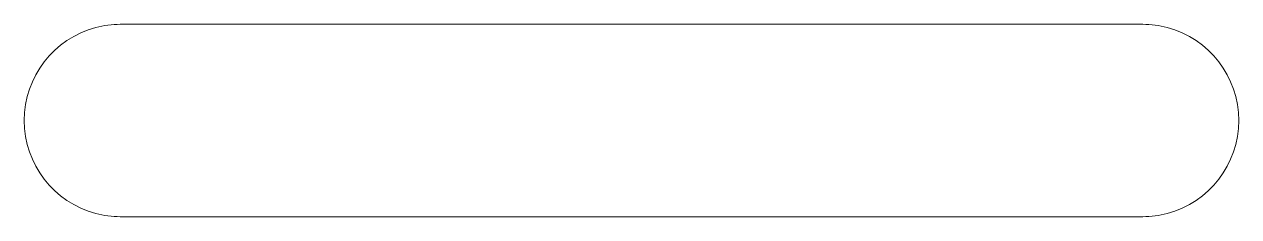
# Model space of a CAD drawing. Header units: millimetres. Extents: x -64 to 56, y -10 to 10.
import ezdxf

# ---------------------------------------------------------------- set-up
doc = ezdxf.new("R2010")
doc.units = ezdxf.units.MM
doc.layers.get('0').update_dxf_attribs({"lineweight": 25})

msp = doc.modelspace()

# ---------------------------------------------------------------- linework, layer by layer
at = {"color": 7, "linetype": 'Continuous', "lineweight": 15}
for p, q in [((-54.76, 9.53), (46.84, 9.53)), ((46.84, -9.53), (-54.76, -9.53))]:
    msp.add_line(p, q, dxfattribs=at)
for centre, start, end in [((-54.76, 0), 104.621, 255.379), ((-54.76, 0), 90.0004, 104.6205), ((46.84, 0), 75.3791, 90), ((46.84, 0), 284.621, 75.379), ((-54.76, 0), 255.3791, 270), ((46.84, 0), 270.0004, 284.6205)]:
    msp.add_arc(centre, 9.53, start, end, dxfattribs=at)

doc.saveas('drawing.dxf')
